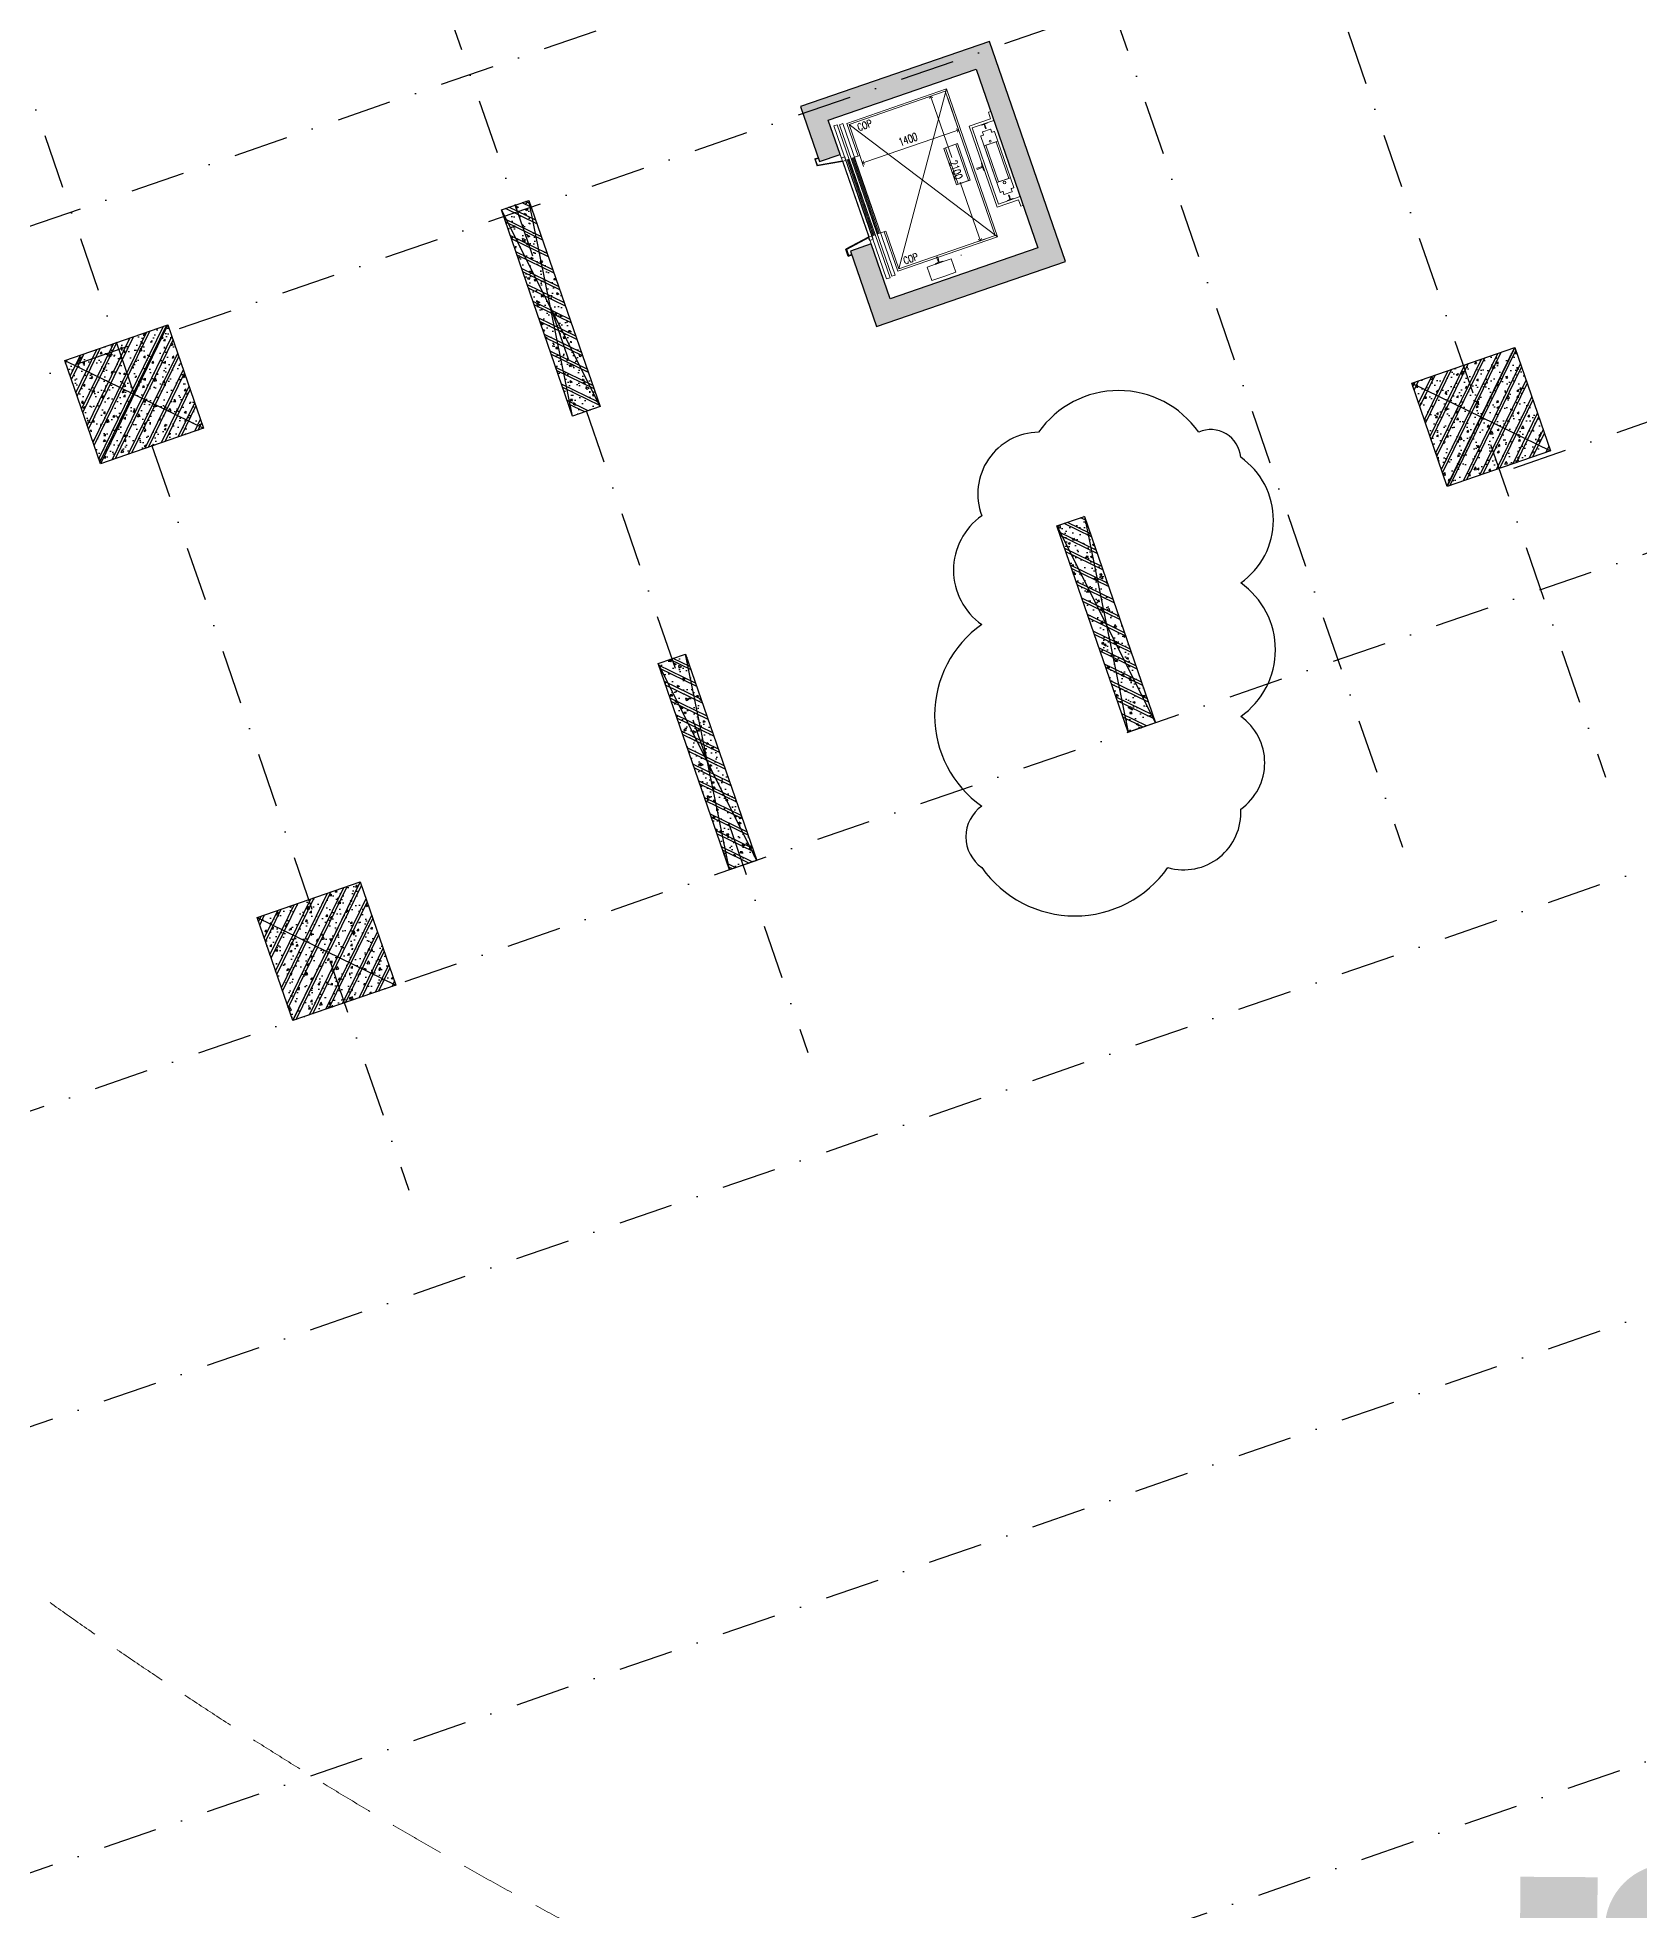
# Model space of a CAD drawing. Header units: millimetres. Extents: x -1307469 to 1307234, y -626931 to 1119422.
# Drawn here: x -91825 to -69802, y 13994 to 39746 of the extents above; entities that cross this region are included whole.
import ezdxf
from ezdxf.enums import TextEntityAlignment as Align

# ---------------------------------------------------------------- set-up
doc = ezdxf.new("R2010")
doc.units = ezdxf.units.MM
doc.header["$LTSCALE"] = 300
doc.header["$MEASUREMENT"] = 0
for name, pattern in [('DASHDOT', [1, 0.5, -0.25, 0, -0.25]), ('HIDDEN', [0.375, 0.25, -0.125]), ('Xref_ST_MBDV Cot vach 30.7.2022$0$ACAD_ISO02W100', [15, 12, -3])]:
    doc.linetypes.add(name, pattern=pattern)
for name, color, linetype in [('$AUDIT-BAD-LAYER', 7, 'Continuous'), ('AUDIT_I_220805193045-5', 6, 'Continuous'), ('KC2-DIM', 251, 'Continuous'), ('KT-Kich thuoc', 9, 'Continuous'), ('KT-Luoi truc South Tower', 8, 'DASHDOT'), ('KT-Net cot vach', 6, 'Continuous'), ('KT-Noi that', 36, 'Continuous'), ('ST_MBDV Cot vach 220805$0$AUDIT_I_220805193045-5', 6, 'Continuous'), ('Xref_ST_MBDV Cot vach 30.7.2022$0$IDEA - dim', 251, 'Continuous'), ('Xref_ST_MBDV Cot vach 30.7.2022$0$KT-Net manh', 139, 'Continuous')]:
    doc.layers.add(name, color=color, linetype=linetype)
doc.layers.add('KT-Chi gioi XD', color=7, linetype='HIDDEN', true_color=0x0066cc)
doc.layers.add('Xref_ST_MBDV Cot vach 30.7.2022$0$KT-Noi that', color=36, linetype='Continuous', lineweight=9)
doc.styles.add('Xref_ST_MBDV Cot vach 30.7.2022$0$ROMANS', font='ROMANS.SHX')
doc.styles.add('Xref_ST_MBDV Cot vach 30.7.2022$0$xref.N.Cot vach tang N2$0$DIM', font='vnsimli.shx', dxfattribs={"width": 0.7})
doc.dimstyles.new('Xref_ST_MBDV Cot vach 30.7.2022$0$xref.N.Cot vach tang N2$0$CCU 1-100 A1', dxfattribs={"dimscale": 100, "dimtxt": 2.2, "dimasz": 1, "dimexe": 1, "dimexo": 0, "dimgap": 1, "dimtad": 1, "dimdec": 0, "dimdsep": 46, "dimtxsty": 'Xref_ST_MBDV Cot vach 30.7.2022$0$xref.N.Cot vach tang N2$0$DIM', "dimblk1": 'Xref_ST_MBDV Cot vach 30.7.2022$0$xref.N.Cot vach tang N2$0$_ARCHTICK', "dimblk2": 'Xref_ST_MBDV Cot vach 30.7.2022$0$xref.N.Cot vach tang N2$0$_ARCHTICK', "dimsah": 1, "dimcen": 0, "dimdle": 1, "dimclrd": 256, "dimclre": 256, "dimclrt": 31, "dimadec": 0, "dimazin": 0, "dimtfac": 1, "dimtdec": 0, "dimtix": 1, "dimtmove": 2, "dimatfit": 3, "dimldrblk": 'Xref_ST_MBDV Cot vach 30.7.2022$0$xref.N.Cot vach tang N2$0$_ARCHTICK', "dimfxl": 8, "dimtolj": 1, "dimarcsym": 0})
pattern_1 = [(50, (550, -550), (286.904, -25.1), [30, -330]), (355, (550, -550), (-55.5, 300.877), [24, -264]), (100.451, (573.9, -552.1), (231.404, 275.776), [25.496, -280.457]), (46.184, (550, -470), (426.9, -66.21), [45, -495]), (96.636, (585.57, -475.5), (373.87, 389.65), [38.24, -420.69]), (351.184, (550, -470), (373.86, 389.65), [36, -396]), (21, (590, -490), (238.763, -161.048), [30, -330]), (326, (590, -490), (97.326, 290.06), [24, -264]), (71.451, (609.9, -503.42), (336.09, 129.01), [25.496, -280.457]), (37.5, (550, -550), (4.864, 133.1575), [0, -260.8, 0, -268, 0, -265]), (7.5, (550, -550), (105.228, 157.765), [0, -152.8, 0, -254.8, 0, -101]), (327.5, (460.8, -550), (213.529, -9.022), [0, -100, 0, -312, 0, -414]), (317.5, (420.8, -550), (233.274, 40.042), [0, -130, 0, -207.2, 0, -294]), (45, (550, -550), (-120.208, 120.208), []), (45, (550, -501), (-120.208, 120.208), [])]
pattern_2 = [(50, (-550, 3050), (286.904, -25.101), [30, -330]), (355, (-550, 3050), (-55.5, 300.877), [24, -264]), (100.451, (-526.1, 3047.9), (231.404, 275.776), [25.496, -280.457]), (46.184, (-550, 3130), (426.896, -66.208), [45, -495]), (96.636, (-514.43, 3124.5), (373.865, 389.647), [38.244, -420.685]), (351.184, (-550, 3130), (373.865, 389.65), [36, -396]), (21, (-510, 3110), (238.763, -161.048), [30, -330]), (326, (-510, 3110), (97.326, 290.06), [24, -264]), (71.451, (-490.1, 3096.58), (336.09, 129.012), [25.496, -280.457]), (37.5, (-550, 3050), (4.864, 133.1575), [0, -260.8, 0, -268, 0, -265]), (7.5, (-550, 3050), (105.228, 157.7647), [0, -152.8, 0, -254.8, 0, -101]), (327.5, (-639.2, 3050), (213.529, -9.022), [0, -100, 0, -312, 0, -414]), (317.5, (-679.2, 3050), (233.274, 40.042), [0, -130, 0, -207.2, 0, -294]), (45, (-550, 3050), (-120.208, 120.208), []), (45, (-550, 3099), (-120.208, 120.208), [])]

# ---------------------------------------------------------------- blocks, each defined once
blk = doc.blocks.new('*U24')
h = blk.add_hatch()
h.set_pattern_fill('VATLIEU04', color=250, scale=40, style=0, pattern_type=2)
h.set_pattern_definition(pattern_1)
h.paths.add_polyline_path([(-475, 475), (1025, 475), (1025, -1025), (-475, -1025)])
at = {"color": 6, "ltscale": 0.25}
blk.add_lwpolyline([(-475, 475), (1025, 475), (1025, -1025), (-475, -1025)], close=True, dxfattribs=at)
at = {"layer": 'Defpoints', "linetype": 'ByBlock', "ltscale": 30}
for p, q in [((1025, 475), (-475, -1025)), ((-475, 475), (1025, -1025))]:
    blk.add_line(p, q, dxfattribs=at)
blk = doc.blocks.new('*U19')
h = blk.add_hatch()
h.set_pattern_fill('VATLIEU04', color=250, scale=40, style=0, pattern_type=2)
h.set_pattern_definition(pattern_1)
h.paths.add_polyline_path([(-475, 475), (1025, 475), (1025, -1025), (-475, -1025)])
at = {"color": 6, "ltscale": 0.25}
blk.add_lwpolyline([(-475, 475), (1025, 475), (1025, -1025), (-475, -1025)], close=True, dxfattribs=at)
at = {"layer": 'Defpoints', "linetype": 'ByBlock', "ltscale": 30}
for p, q in [((1025, 475), (-475, -1025)), ((-475, 475), (1025, -1025))]:
    blk.add_line(p, q, dxfattribs=at)
blk = doc.blocks.new('*U20')
h = blk.add_hatch()
h.set_pattern_fill('VATLIEU04', color=250, scale=40, style=0, pattern_type=2)
h.set_pattern_definition(pattern_1)
h.paths.add_polyline_path([(-475, 475), (1025, 475), (1025, -1025), (-475, -1025)])
at = {"color": 6, "ltscale": 0.25}
blk.add_lwpolyline([(-475, 475), (1025, 475), (1025, -1025), (-475, -1025)], close=True, dxfattribs=at)
at = {"layer": 'Defpoints', "linetype": 'ByBlock', "ltscale": 30}
for p, q in [((1025, 475), (-475, -1025)), ((-475, 475), (1025, -1025))]:
    blk.add_line(p, q, dxfattribs=at)
blk = doc.blocks.new('*U10')
h = blk.add_hatch()
h.set_pattern_fill('VATLIEU04', color=250, scale=40, style=0, pattern_type=2)
h.set_pattern_definition(pattern_2)
h.paths.add_polyline_path([(-475, -475), (-75, -475), (-75, 2525), (-475, 2525)])
at = {"color": 6, "ltscale": 0.25}
blk.add_lwpolyline([(-475, -475), (-75, -475), (-75, 2525), (-475, 2525)], close=True, dxfattribs=at)
at = {"layer": 'Defpoints', "linetype": 'ByBlock', "ltscale": 30}
for p, q in [((-75, -475), (-475, 2525)), ((-475, -475), (-75, 2525))]:
    blk.add_line(p, q, dxfattribs=at)
blk = doc.blocks.new('*U131')
h = blk.add_hatch()
h.set_pattern_fill('VATLIEU04', color=250, scale=40, style=0, pattern_type=2)
h.set_pattern_definition(pattern_2)
h.paths.add_polyline_path([(-475, -475), (-75, -475), (-75, 2525), (-475, 2525)])
at = {"color": 6, "ltscale": 0.25}
blk.add_lwpolyline([(-475, -475), (-75, -475), (-75, 2525), (-475, 2525)], close=True, dxfattribs=at)
at = {"layer": 'Defpoints', "linetype": 'ByBlock', "ltscale": 30}
for p, q in [((-75, -475), (-475, 2525)), ((-475, -475), (-75, 2525))]:
    blk.add_line(p, q, dxfattribs=at)
blk = doc.blocks.new('MBCot-PN-flat-22')
at = {"layer": 'KT-Net cot vach'}
h = blk.add_hatch(dxfattribs=at)
h.set_pattern_fill('1BETONG2-BOP', color=250, scale=30, style=0, pattern_type=2)
h.set_pattern_definition([(69.0471, (17329.28, -10971.5), (209.5408, 52.4275), [22.5, -247.5]), (14.0471, (17329.28, -10971.5), (-112.989, 199.7187), [18, -198]), (119.4985, (17346.74, -10967.13), (96.552, 252.1462), [19.122, -210.3426]), (65.2313, (17309.7, -10914.8), (318.848, 57.55), [33.75, -371.25]), (115.6827, (17336.27, -10910), (169.677, 367.7426), [28.683, -315.514]), (10.2313, (17309.7, -10914.8), (169.677, 367.743), [27, -297]), (40.0471, (17342.95, -10919.18), (208.686, -55.7332), [22.5, -247.5]), (245.0471, (17342.95, -10919.18), (226.3168, -37.8782), [18, -198]), (90.4985, (17360.34, -10923.82), (206.6893, 173.7226), [19.122, -210.3426]), (86.54714, (17329.28, -10971.5), (-73.03432, 68.2125), [0, -195.6, 0, -201, 0, -198.75]), (23.5471, (17329.28, -10971.5), (43.1377, 135.5289), [0, -114.6, 0, -191.1, 0, -75.75]), (346.54714, (17266.04, -10993.336), (153.58697, 45.86723), [0, -75, 0, -234, 0, -310.5]), (336.5471, (17237.68, -11003.13), (155.5764, 85.4834), [0, -97.5, 0, -155.4, 0, -220.5]), (334.0471, (17329.28, -10971.5), (55.798, 114.6422), []), (334.0471, (17317.28, -10936.77), (55.798, 114.6422), [])])
h.paths.add_polyline_path([(25769, -4010), (25606, -3537), (27639, -2836), (28487, -5293), (26455, -5995), (26194, -5239), (25910, -5337), (26269, -6376), (28869, -5479), (27824, -2454), (25225, -3351), (25486, -4108)])
at = {"layer": 'Defpoints'}
blk.add_lwpolyline([(27717, -13813, 0.520567), (30274, -13813, 0.520567), (31275, -13009, 0.520567), (31275, -11737, 0.520567), (31275, -9899, 0.520567), (31275, -8172, 0.520567), (30698, -7828, 0.520567), (28497, -7828, 0.520567), (27717, -8976, 0.520567), (27717, -10473, 0.520567), (27717, -12969, 0.520567)], format="xyb", close=True, dxfattribs=at)
at = {"layer": 'KT-Net cot vach'}
blk.add_lwpolyline([(25769, -4010), (25606, -3537), (27639, -2836), (28487, -5293), (26455, -5995), (26194, -5239), (25910, -5337), (26269, -6376), (28869, -5479), (27824, -2454), (25225, -3351), (25486, -4108)], close=True, dxfattribs=at)
at = {"layer": 'KT-Noi that', "linetype": 'Continuous', "ltscale": 2}
blk.add_line((26177, -5191), (26161, -5144), dxfattribs=at)
at = {"layer": 'AUDIT_I_220805193045-5', "linetype": 'ByBlock', "xscale": -0.9999999999999996, "rotation": 19.04713795400157}
for p in [(21866, -7182), (24020, -13421)]:
    blk.add_blockref('*U10', p, dxfattribs=at)
at = {"layer": 'KT-Net cot vach', "rotation": 19.04713795399666}
for name, p in [('*U24', (15715, -7137)), ('*U20', (34230, -7448)), ('*U19', (18358, -14794))]:
    blk.add_blockref(name, p, dxfattribs=at)
at = {"layer": 'ST_MBDV Cot vach 220805$0$AUDIT_I_220805193045-5', "linetype": 'ByBlock', "xscale": -1.000000000000001, "rotation": 199.0471379540016}
blk.add_blockref('*U131', (29353, -9411), dxfattribs=at)
blk = doc.blocks.new('Asix South Tower')
at = {"layer": 'KT-Luoi truc South Tower', "ltscale": 5}
for p, q in [((-80172.4, 58256.6), (-70270.4, 29575.7)), ((-82960.9, 57293.9), (-73058.9, 28613)), ((-91137.3, 54471), (-81235.3, 25790.1)), ((-96619.8, 52578.2), (-86717.8, 23897.3)), ((-67132.6, 45709), (-110541.5, 30722.1)), ((-39629.6, 44836.7), (-71714.8, 33759.3)), ((-66479.9, 43818.5), (-109888.9, 28831.6)), ((-37736.8, 39354.3), (-105450.5, 15976.2)), ((-63379.6, 34838.6), (-106788.6, 19851.7)), ((-37735.1, 33218.9), (-103274.2, 10591.7)), ((-47391.3, 23749.2), (-101381.4, 5109.2))]:
    blk.add_line(p, q, dxfattribs=at)
blk = doc.blocks.new('Xref_ST_MBDV Cot vach 30.7.2022$0$xref.N.Cot vach tang N2$0$_Open90')
at = {"color": 0, "linetype": 'ByBlock', "lineweight": -2}
for p, q in [((0, 0), (-1, 0)), ((-0.5, 0.5), (0, 0)), ((0, 0), (-0.5, -0.5))]:
    blk.add_line(p, q, dxfattribs=at)
blk = doc.blocks.new('*D403')
at = {"layer": 'Defpoints', "color": 0, "transparency": 16777216}
for p in [(-79547, 38937), (-79480, 38960, 0), (-78795, 36975, 0)]:
    blk.add_point(p, dxfattribs=at)
at = {"layer": 'Xref_ST_MBDV Cot vach 30.7.2022$0$KT-Noi that', "color": 5, "transparency": 16777216}
for p, q in [((-79480, 38960), (-79595, 38920)), ((-79531, 38889), (-79257, 38095)), ((-78878, 36999), (-79141, 37758)), ((-78795, 36975), (-78909, 36935))]:
    blk.add_line(p, q, dxfattribs=at)
for p, xscale, yscale, zscale, rotation in [((-79547, 38937), 50, 50, 50, 109.0471379530884), ((-78862, 36952), 50.00000000000001, 50.00000000000001, 50.00000000000001, 289.0471379530884)]:
    blk.add_blockref('Xref_ST_MBDV Cot vach 30.7.2022$0$xref.N.Cot vach tang N2$0$_Open90', p, dxfattribs=dict(at, xscale=xscale, yscale=yscale, zscale=zscale, rotation=rotation))
at = {"layer": 'Xref_ST_MBDV Cot vach 30.7.2022$0$KT-Noi that', "color": 5, "transparency": 16777216, "insert": (-79199, 37927), "char_height": 110, "attachment_point": 5, "rotation": 289.0471, "style": 'Xref_ST_MBDV Cot vach 30.7.2022$0$xref.N.Cot vach tang N2$0$DIM'}
blk.add_mtext('\\A1;2100', dxfattribs=at)
blk = doc.blocks.new('Xref_ST_MBDV Cot vach 30.7.2022$0$xref.N.Cot vach tang N2$0$_ARCHTICK')
at = {"color": 0, "linetype": 'ByBlock', "const_width": 0.15}
blk.add_lwpolyline([(-0.5, -0.5), (0.5, 0.5)], dxfattribs=at)
blk = doc.blocks.new('*D402')
at = {"layer": 'Defpoints', "color": 0, "transparency": 16777216}
for p in [(-79312, 38912, 0), (-80554, 38219), (-80485, 38019)]:
    blk.add_point(p, dxfattribs=at)
at = {"layer": 'Xref_ST_MBDV Cot vach 30.7.2022$0$KT-Noi that', "color": 5, "transparency": 16777216}
for p, q in [((-79312, 38912), (-79145, 38428)), ((-79209, 38459), (-80438, 38035)), ((-80554, 38219), (-80469, 37971))]:
    blk.add_line(p, q, dxfattribs=at)
at = {"layer": 'Xref_ST_MBDV Cot vach 30.7.2022$0$KT-Noi that', "color": 5, "transparency": 16777216, "xscale": 50, "yscale": 50, "zscale": 50}
for p, rotation in [((-79162, 38476), 19.04713795442061), ((-80485, 38019), 199.0471379544207)]:
    blk.add_blockref('Xref_ST_MBDV Cot vach 30.7.2022$0$xref.N.Cot vach tang N2$0$_Open90', p, dxfattribs=dict(at, rotation=rotation))
at = {"layer": 'Xref_ST_MBDV Cot vach 30.7.2022$0$KT-Noi that', "color": 5, "transparency": 16777216, "insert": (-79858, 38346), "char_height": 110, "attachment_point": 5, "rotation": 19.0471, "style": 'Xref_ST_MBDV Cot vach 30.7.2022$0$xref.N.Cot vach tang N2$0$DIM'}
blk.add_mtext('\\A1;1400', dxfattribs=at)

msp = doc.modelspace()

# ---------------------------------------------------------------- hatches: boundary and pattern name
at = {"layer": '$AUDIT-BAD-LAYER'}
h = msp.add_hatch(dxfattribs=at)
h.set_pattern_fill('ACET-2D-ANSI31', color=256)
h.set_pattern_definition([(45, (5.27543, -15.29099), (-0.08838834765, 0.08838834765), [])])
h.paths.add_polyline_path([(-152992, 35260.2), (-153807.4, 37623.5), (-155981.6, 36873.4), (-155166.3, 34510.1)], flags=0)
h.paths.add_polyline_path([(-153334.7, 37786.6), (-152519.4, 35423.3), (-150345.1, 36173.4), (-151160.5, 38536.7)], flags=16)
h.paths.add_polyline_path([(-81572.3, -12446.3), (-81581.4, -13864.1), (-80353.8, -13872.1), (-80344.7, -12454.2)])
edge = h.paths.add_edge_path()
edge.add_arc((-79262.8, -13170.1), 900, 0, 360)
h.paths.add_polyline_path([(-174845.3, 38775), (-174414.4, 37424.2), (-173542.7, 37702.3), (-173973.6, 39053.1)], flags=16)
edge = h.paths.add_edge_path(flags=16)
edge.add_arc((-172872, 38660.4), 900, 0, 360)
h.paths.add_polyline_path([(-110555.5, 20932.7), (-110092.7, 19592.4), (-109451.7, 19813.7), (-109914.4, 21154)])
edge = h.paths.add_edge_path()
edge.add_arc((-108915.8, 20748.7), 900, 0, 360)
h.paths.add_polyline_path([(-112698.4, 26328.8), (-112235.7, 24988.5), (-111427.9, 25267.4), (-111890.6, 26607.6)])
edge = h.paths.add_edge_path()
edge.add_arc((-110808.6, 26231.2), 900, 0, 360)
h.paths.add_polyline_path([(-138364.3, 646.7), (-137901.6, -693.6), (-137277.2, -478), (-137739.9, 862.3)])
edge = h.paths.add_edge_path()
edge.add_arc((-136749.6, 454.2), 900, 0, 360)
h.paths.add_polyline_path([(-143828.3, 15581.2), (-143365.6, 14240.9), (-142557.8, 14519.8), (-143020.5, 15860.1)], flags=16)
edge = h.paths.add_edge_path(flags=16)
edge.add_arc((-141938.5, 15483.7), 900, 0, 360)
h.paths.add_polyline_path([(-154331.1, 43985.8), (-153900.1, 42635), (-153193.7, 42860.4), (-153624.6, 44211.2)])
edge = h.paths.add_edge_path()
edge.add_arc((-152605.7, 43792.1), 900, 0, 360)
h.paths.add_polyline_path([(-157119.6, 43023.1), (-156688.6, 41672.3), (-155982.2, 41897.6), (-156413.1, 43248.5)])
edge = h.paths.add_edge_path()
edge.add_arc((-155394.1, 42829.4), 900, 0, 360)
h.paths.add_polyline_path([(-176260.9, 36414.6), (-175830, 35063.8), (-175123.5, 35289.1), (-175554.5, 36640)], flags=16)
edge = h.paths.add_edge_path(flags=16)
edge.add_arc((-174535.5, 36220.9), 900, 0, 360)
h.paths.add_polyline_path([(-148943.9, 45845.7), (-148513, 44494.9), (-147806.5, 44720.3), (-148237.5, 46071.1)])
edge = h.paths.add_edge_path()
edge.add_arc((-147218.5, 45652), 900, 0, 360)
h.paths.add_polyline_path([(-182878.4, 34129.9), (-182447.4, 32779.1), (-181741, 33004.5), (-182171.9, 34355.3)])
edge = h.paths.add_edge_path(flags=16)
edge.add_arc((-181153, 33936.2), 900, 0, 360)
h.paths.add_polyline_path([(-181416.8, 15649.5), (-180954.1, 14309.2), (-180038.6, 14625.3), (-180501.3, 15965.6)])
edge = h.paths.add_edge_path(flags=16)
edge.add_arc((-179365.4, 15607.7), 900, 0, 360)
h.paths.add_polyline_path([(-178647.3, 7922.9), (-178196.4, 6578.6), (-177335.4, 6867.3), (-177786.3, 8211.6)])
edge = h.paths.add_edge_path(flags=16)
edge.add_arc((-176682.2, 7834.1), 900, 0, 360)
h.paths.add_polyline_path([(-182226.9, 19020.1), (-181776.1, 17675.8), (-181056.4, 17917.1), (-181507.2, 19261.4)])
edge = h.paths.add_edge_path()
edge.add_arc((-180473.8, 18860.2), 900, 0, 360)
h.paths.add_polyline_path([(-165296, 40200.2), (-164865, 38849.4), (-164158.6, 39074.7), (-164589.5, 40425.6)], flags=16)
edge = h.paths.add_edge_path(flags=16)
edge.add_arc((-163570.6, 40006.5), 900, 0, 360)
h.paths.add_polyline_path([(-170778.5, 38307.4), (-170347.5, 36956.6), (-169641, 37181.9), (-170072, 38532.8)], flags=16)
edge = h.paths.add_edge_path(flags=16)
edge.add_arc((-169053, 38113.7), 900, 0, 360)
h.paths.add_polyline_path([(-185399.7, 27816.4), (-184948.8, 26472), (-184091.5, 26759.6), (-184542.3, 28103.9)])
edge = h.paths.add_edge_path()
edge.add_arc((-183440.1, 27725.8), 900, 0, 360)
h.paths.add_polyline_path([(-141685.3, 10185.2), (-141222.6, 8844.9), (-140581.6, 9066.2), (-141044.3, 10406.5)], flags=16)
edge = h.paths.add_edge_path(flags=16)
edge.add_arc((-140045.7, 10001.2), 900, 0, 360)
h.paths.add_polyline_path([(-139927.9, 4655.9), (-139465.2, 3315.7), (-138733.9, 3568.1), (-139196.6, 4908.4)])
edge = h.paths.add_edge_path()
edge.add_arc((-138152.8, 4518.8), 900, 0, 360)
h.paths.add_polyline_path([(-114826.3, 31730.1), (-114363.5, 30389.8), (-113399, 30722.8), (-113861.8, 32063.1)])
edge = h.paths.add_edge_path()
edge.add_arc((-112701.4, 31713.6), 900, 0, 360)
h.paths.add_polyline_path([(-116237.5, 37378.8), (-115774.8, 36038.5), (-115131.3, 36260.6), (-115594.1, 37600.9)], flags=16)
edge = h.paths.add_edge_path()
edge.add_arc((-114594.2, 37196.1), 900, 0, 360)
h.paths.add_polyline_path([(-118194.1, 42839.2), (-117731.4, 41498.9), (-117045.4, 41735.8), (-117508.1, 43076)], flags=17)
edge = h.paths.add_edge_path(flags=17)
edge.add_arc((-116487, 42678.6), 900, 0, 360)
h.paths.add_polyline_path([(-71490.6, -5057.2), (-71500.2, -6547.6), (-70504.9, -6554), (-70495.3, -5063.6)])
edge = h.paths.add_edge_path()
edge.add_arc((-69505.5, -5791.1), 900, 0, 360)
h.paths.add_polyline_path([(-71072.3, 2928.2), (-71081.4, 1510.3), (-70307, 1505.3), (-70297.8, 2923.2)])
edge = h.paths.add_edge_path()
edge.add_arc((-69442.5, 2208.7), 900, 0, 360)
h.paths.add_polyline_path([(-71255.6, 4929.4), (-71264.7, 3511.5), (-70360.5, 3505.7), (-70351.3, 4923.6)])
edge = h.paths.add_edge_path()
edge.add_arc((-69431.1, 4208.7), 900, 0, 360)
h.paths.add_polyline_path([(-71439.7, 14459), (-71448.9, 13041.1), (-70387.4, 13034.3), (-70378.3, 14452.1)])
edge = h.paths.add_edge_path()
edge.add_arc((-69379.5, 13736.7), 900, 0, 360)
h.paths.add_polyline_path([(-85732.4, -12422.6), (-85741.5, -13840.5), (-84513.9, -13848.4), (-84504.7, -12430.6)])
edge = h.paths.add_edge_path()
edge.add_arc((-83422.9, -13146.5), 900, 0, 360)
h.paths.add_polyline_path([(-91805.1, -12362.6), (-91814.3, -13780.5), (-90586.7, -13788.4), (-90577.5, -12370.5)])
edge = h.paths.add_edge_path()
edge.add_arc((-89495.7, -13086.5), 900, 0, 360)
h.paths.add_polyline_path([(-100505, -12306.5), (-100514.1, -13724.3), (-99286.5, -13732.3), (-99277.4, -12314.4)])
edge = h.paths.add_edge_path()
edge.add_arc((-98195.5, -13030.3), 900, 0, 360)
h.paths.add_polyline_path([(-109204.8, -12250.3), (-109213.9, -13668.2), (-107986.3, -13676.1), (-107977.2, -12258.2)])
edge = h.paths.add_edge_path()
edge.add_arc((-106895.3, -12974.2), 900, 0, 360)
h.paths.add_polyline_path([(-114985, -12212.8), (-114994.1, -13630.7), (-113766.5, -13638.7), (-113757.4, -12220.8)])
edge = h.paths.add_edge_path()
edge.add_arc((-112675.5, -12936.7), 900, 0, 360)
h.paths.add_polyline_path([(-128242, 51140.4), (-127810.3, 49789.8), (-126640.9, 50163.6), (-127072.6, 51514.2)])
edge = h.paths.add_edge_path()
edge.add_arc((-125821.9, 51169.6), 900, 0, 360)
h.paths.add_polyline_path([(-134132.3, 49194.7), (-133700.6, 47844.1), (-132531.2, 48217.9), (-132962.9, 49568.5)])
edge = h.paths.add_edge_path()
edge.add_arc((-131712.2, 49223.9), 900, 0, 360)
h.paths.add_polyline_path([(-136999.9, 48099), (-136568.3, 46748.4), (-135861.9, 46974.1), (-136293.6, 48324.7)])
edge = h.paths.add_edge_path()
edge.add_arc((-135274.4, 47906.2), 900, 0, 360)
h.paths.add_polyline_path([(-145979.8, 44998.7), (-145548.1, 43648.1), (-144841.8, 43873.8), (-145273.5, 45224.4)])
edge = h.paths.add_edge_path()
edge.add_arc((-144254.3, 44805.9), 900, 0, 360)
h.paths.add_polyline_path([(-120784.9, -12179.9), (-120794, -13597.8), (-119566.4, -13605.7), (-119557.3, -12187.9)])
edge = h.paths.add_edge_path()
edge.add_arc((-118475.4, -12903.8), 900, 0, 360)
h.paths.add_polyline_path([(-82516, -9113.7), (-82522.4, -10238.7), (-80147.4, -10252.2), (-80141, -9127.2)])
edge = h.paths.add_edge_path()
edge.add_line((-79107.3, 16601.5), (-79270.9, -12221.9))
edge = h.paths.add_edge_path()
edge.add_line((-83257.3, 16625), (-83420.8, -12198.4))
edge = h.paths.add_edge_path(flags=16)
edge.add_line((-172578.3, 37809.7), (-172195.6, 36701.1))
edge = h.paths.add_edge_path(flags=16)
edge.add_line((-172865.5, 35826.8), (-172195.6, 36701.1))
edge = h.paths.add_edge_path()
edge.add_line((-172865.5, 35826.8), (-163741.6, 9399.5))
h.paths.add_polyline_path([(-154920.9, 41367.3), (-154554.9, 40303.4), (-151701.2, 41285), (-152067.1, 42348.8)])
edge = h.paths.add_edge_path()
edge.add_line((-155100.4, 41978.7), (-145976.5, 15551.4))
h.paths.add_polyline_path([(-110919.3, 24721.3), (-111982.7, 24354.2), (-110997.8, 21501.6), (-109934.4, 21868.7)])
h.paths.add_polyline_path([(-112812.1, 30203.8), (-113875.5, 29836.7), (-112890.6, 26984), (-111827.2, 27351.2)])
edge = h.paths.add_edge_path()
edge.add_line((-143350.2, 33404.1), (-117337.7, 42384.8))
edge = h.paths.add_edge_path()
edge.add_line((-146829.5, 44834.2), (-137705.5, 18406.9))
edge = h.paths.add_edge_path()
edge.add_line((-180858.5, 33085.7), (-171734.5, 6658.5))
edge = h.paths.add_edge_path()
edge.add_line((-174241.8, 35370.2), (-165117.8, 8942.9))
h.paths.add_polyline_path([(-134407.7, 5133.6), (-135471.1, 4766.4), (-134486.3, 1913.8), (-133422.9, 2280.9)], flags=16)
h.paths.add_polyline_path([(-137948.6, 15389.5), (-139012, 15022.4), (-138027.1, 12169.8), (-136963.7, 12536.9)], flags=16)
edge = h.paths.add_edge_path()
edge.add_line((-135898.8, 747.9), (-118363.6, 6801.9))
edge = h.paths.add_edge_path()
edge.add_line((-137302.1, 4812.5), (-118337.7, 11359.9))
edge = h.paths.add_edge_path()
edge.add_line((-139194.9, 10294.9), (-109916.6, 20403.2))
edge = h.paths.add_edge_path()
edge.add_line((-141457.4, 27921.6), (-115444.9, 36902.4))
edge = h.paths.add_edge_path()
edge.add_line((-141087.7, 15777.4), (-111809.4, 25885.7))
edge = h.paths.add_edge_path()
edge.add_line((-139564.6, 22439.2), (-113552.1, 31419.9))
edge = h.paths.add_edge_path()
edge.add_line((-122287, 4508.7), (-70348.3, 4213.9))
edge = h.paths.add_edge_path()
edge.add_line((-122298.3, 2508.7), (-70359.6, 2213.9))
edge = h.paths.add_edge_path()
edge.add_line((-182680.4, 27979.6), (-143165.1, 41612.5))
edge = h.paths.add_edge_path()
edge.add_line((-179582.1, 18999), (-140066.8, 32631.9))
edge = h.paths.add_edge_path()
edge.add_line((-178929.8, 17108.4), (-139414.5, 30741.3))
edge = h.paths.add_edge_path()
edge.add_line((-168759.3, 37263), (-159635.3, 10835.7))
edge = h.paths.add_edge_path()
edge.add_line((-163276.9, 39155.8), (-154152.9, 12728.5))
edge = h.paths.add_edge_path()
edge.add_line((-152311.9, 42941.4), (-143188, 16514.1))
edge = h.paths.add_edge_path()
edge.add_line((-143960.6, 43955.2), (-135413.3, 19198.3))
edge = h.paths.add_edge_path()
edge.add_line((-146252.8, 43163.8), (-137705.5, 18406.9))
edge = h.paths.add_edge_path()
edge.add_line((-132894.4, 47141), (-118224.1, 4649))
edge = h.paths.add_edge_path()
edge.add_line((-89307.2, 16659.4), (-89470.7, -12164.1))
edge = h.paths.add_edge_path()
edge.add_line((-98007, 16708.8), (-98170.6, -12114.7))
edge = h.paths.add_edge_path()
edge.add_line((-106706.9, 16758.1), (-106870.5, -12065.3))
edge = h.paths.add_edge_path()
edge.add_line((-112506.8, 16791.1), (-112670.4, -12032.4))
h.paths.add_polyline_path([(-72362, 7730.7), (-71237, 7724.3), (-71222.9, 10213.6), (-72347.9, 10219.9)])
h.paths.add_polyline_path([(-72394.6, 1980.8), (-71269.6, 1974.4), (-71255.5, 4463.7), (-72380.5, 4470)])
h.paths.add_polyline_path([(-72423, -3019.1), (-71298, -3025.5), (-71283.9, -536.3), (-72408.9, -529.9)])
edge = h.paths.add_edge_path()
edge.add_line((-122233.1, 14008.5), (-70294.4, 13713.7))
h.paths.add_polyline_path([(-103764.1, -8978.2), (-103771.4, -10103.1), (-101282.1, -10119.2), (-101274.9, -8994.2)])
h.paths.add_polyline_path([(-87673.9, -9079.7), (-87681.6, -10204.6), (-85192.4, -10221.5), (-85184.7, -9096.6)])
h.paths.add_polyline_path([(-95064.3, -9034.3), (-95071.6, -10159.3), (-92582.3, -10175.3), (-92575.1, -9050.4)])
h.paths.add_polyline_path([(-178518.3, 33215.8), (-178151.1, 32152.4), (-175798.1, 32964.8), (-176165.3, 34028.2)], flags=16)
h.paths.add_polyline_path([(-172468.7, 35304.5), (-172101.5, 34241), (-169748.5, 35053.4), (-170115.7, 36116.8)], flags=16)
h.paths.add_polyline_path([(-166986.2, 37197.3), (-166619.1, 36133.9), (-164266.1, 36946.2), (-164633.2, 38009.6)], flags=16)
h.paths.add_polyline_path([(-160162.6, 39557.3), (-159794.1, 38494.4), (-157442.1, 39309.8), (-157810.6, 40372.8)], flags=16)
h.paths.add_polyline_path([(-111282, -8938.9), (-111286.9, -10063.9), (-108269.1, -10077), (-108264.2, -8952)])
edge = h.paths.add_edge_path()
edge.add_line((-118306.7, 16824), (-118470.3, -11999.5))
h.paths.add_polyline_path([(-117074.4, -8895.2), (-117084, -10020.1), (-114066.3, -10045.9), (-114056.7, -8921)])
h.paths.add_polyline_path([(-178268.2, 19991.1), (-179331.6, 19623.9), (-178346.7, 16771.3), (-177283.3, 17138.4)], flags=16)
h.paths.add_polyline_path([(-146354.7, 42550.7), (-145987.5, 41487.3), (-143134.9, 42472.1), (-143502, 43535.5)], flags=16)
h.paths.add_polyline_path([(-150788.7, 42789.4), (-150421.5, 41726), (-147568.9, 42710.9), (-147936, 43774.3)])
h.paths.add_polyline_path([(-176391.7, 14555.9), (-177455.1, 14188.7), (-176470.2, 11336.1), (-175406.8, 11703.3)], flags=16)
h.paths.add_polyline_path([(-180144.7, 25426.3), (-181208.1, 25059.1), (-180223.2, 22206.5), (-179159.8, 22573.6)])
edge = h.paths.add_edge_path(flags=16)
edge.add_line((-179206.5, 16493.6), (-178902.7, 17117.7))
edge = h.paths.add_edge_path()
edge.add_line((-175831.5, 8127.8), (-136316.2, 21760.7))
h.paths.add_polyline_path([(-116597, 41168.9), (-117660.4, 40801.8), (-116675.6, 37949.2), (-115612.1, 38316.3)], flags=17)
h.paths.add_polyline_path([(-114704.9, 35686.3), (-115768.3, 35319.1), (-114783.4, 32466.5), (-113720, 32833.6)], flags=17)
h.paths.add_polyline_path([(-136055.8, 9907.1), (-137119.2, 9539.9), (-136134.3, 6687.3), (-135070.9, 7054.4)], flags=16)
h.paths.add_polyline_path([(-130557.2, 48004.7), (-130190.1, 46941.3), (-127337.4, 47926.2), (-127704.6, 48989.6)])
h.paths.add_polyline_path([(-135283.5, 46373), (-134916.3, 45309.6), (-132063.7, 46294.4), (-132430.8, 47357.9)])
h.paths.add_polyline_path([(-140718.6, 44496.5), (-140351.5, 43433.1), (-137498.9, 44418), (-137866, 45481.4)])
edge = h.paths.add_edge_path()
edge.add_line((-132894.4, 47141), (-132237.9, 48489.7))
edge = h.paths.add_edge_path()
edge.add_line((-134980.7, 47055.5), (-120114.6, 3996.3))
edge = h.paths.add_edge_path()
edge.add_line((-125528.2, 50318.9), (-113710.1, 16088.3))
edge = h.paths.add_edge_path()
edge.add_line((-122343.7, -5491.2), (-70405, -5786))
h.paths.add_polyline_path([(-156363.1, 37059.2), (-155352, 34128.7), (-149963.7, 35987.6), (-150974.7, 38918.1)], flags=16)

# ---------------------------------------------------------------- linework, layer by layer
at = {"layer": 'KT-Chi gioi XD', "lineweight": 13, "ltscale": 10, "elevation": 0, "flags": 128}
msp.add_lwpolyline([(-29078.1, 143772.1), (-33774.2, 161645), (-36124.3, 162456.9), (-45058.2, 155685.5), (-68562, 137753.5), (-92229.5, 120645.5, 0.684877), (-61797, 6849.6), (-41426.4, 4693.7), (-2997.3, 5908.3), (-146.9, 9554.9)], format="xyb", close=True, dxfattribs=at)
at = {"layer": 'Xref_ST_MBDV Cot vach 30.7.2022$0$IDEA - dim', "color": 1}
msp.add_line((-82914.9, 31267.8), (-82882.3, 31173.3), dxfattribs=at)
at = {"layer": 'Xref_ST_MBDV Cot vach 30.7.2022$0$KT-Net manh'}
for p, q in [((-81139.9, 38076.9), (-81107.3, 37982.6)), ((-80757.8, 38042.7), (-81107.3, 37982.6)), ((-80759.5, 38047.6), (-81103.8, 37987.9)), ((-80398.8, 37002.9), (-80711, 36834.6)), ((-80678.4, 36740.3), (-80711, 36834.6)), ((-80397.1, 36998.1), (-80705, 36832.6))]:
    msp.add_line(p, q, dxfattribs=at)
at = {"layer": 'Xref_ST_MBDV Cot vach 30.7.2022$0$KT-Net manh', "elevation": 0}
for points in [[(-81139.9, 38076.9), (-81092.6, 38093.3)], [(-81103.8, 37987.9), (-81133.5, 38073.8), (-81091, 38088.5)], [(-80705, 36832.6), (-80675.3, 36746.7), (-80632.8, 36761.3)], [(-80678.4, 36740.3), (-80631.1, 36756.6)]]:
    msp.add_lwpolyline(points, dxfattribs=at)
at = {"layer": 'Xref_ST_MBDV Cot vach 30.7.2022$0$KT-Noi that', "linetype": 'Continuous', "ltscale": 2}
for p, q in [((-79329.5, 39038.3, 0), (-80700.1, 38565.1, 0)), ((-79345, 39006.6, 0), (-80668.3, 38549.7, 0)), ((-78659.6, 37021.5), (-79345, 39006.6, 0)), ((-78627.9, 37006.1), (-79329.5, 39038.3, 0)), ((-80831.2, 38546.4), (-80878.4, 38530)), ((-80878.4, 38530), (-80152.3, 36426.9)), ((-80105, 36443.2), (-80831.2, 38546.4)), ((-80700.1, 38565.1, 0), (-80545.1, 38116.2)), ((-80668.3, 38549.7, 0), (-80521.5, 38124.3)), ((-78592.2, 37619.7), (-78856.9, 38386.5)), ((-78854, 38392.3), (-78824.9, 38402.4)), ((-78849.9, 38546.2), (-78771.9, 38573.1)), ((-78845.5, 38541.3), (-78849.9, 38546.2)), ((-78811.7, 38550.7), (-78845.5, 38541.3)), ((-78822.1, 38408.2), (-78833.8, 38442.1)), ((-78830.9, 38448), (-78726.2, 38484.2)), ((-78803.7, 38527.4), (-78811.7, 38550.7)), ((-78772.3, 38566.6), (-78804.7, 38553.1)), ((-78804.7, 38553.1), (-78796.6, 38529.8)), ((-78801.1, 38517.7), (-78803.7, 38527.4)), ((-78792.9, 38493.7), (-78801.1, 38517.7)), ((-78796.6, 38529.8), (-78793.1, 38520.4)), ((-78793.1, 38520.4), (-78784.4, 38496.6)), ((-78784.4, 38496.6), (-78792.9, 38493.7)), ((-78771.9, 38573.1), (-78772.3, 38566.6)), ((-78708.6, 38447.4), (-78720.4, 38481.3)), ((-78702.8, 38444.5), (-78673.7, 38454.6)), ((-78403.1, 37685), (-78667.8, 38451.7)), ((-80790.4, 38137.3), (-80366.2, 36908.4)), ((-80521.5, 38124.3), (-80592.4, 38099.8)), ((-79365, 38222.1), (-79176, 38287.3)), ((-79192.1, 37721.1), (-79365, 38222.1)), ((-79341.4, 38230.2), (-79199.6, 38279.2)), ((-79168.5, 37729.2), (-79341.4, 38230.2)), ((-79199.6, 38279.2), (-79026.7, 37778.2)), ((-79176, 38287.3), (-79003, 37786.3)), ((-78812, 38256.4), (-78622.9, 38321.7)), ((-78637.7, 37751.7), (-78812, 38256.4)), ((-78788.4, 38264.6), (-78646.6, 38313.5)), ((-78614.1, 37759.8), (-78788.4, 38264.6)), ((-78646.6, 38313.5), (-78472.3, 37808.8)), ((-78622.9, 38321.7), (-78448.7, 37816.9)), ((-80726.8, 38106.3), (-80774.1, 38090)), ((-80774.1, 38090), (-80757.8, 38042.7)), ((-80757.8, 38042.7), (-80710.5, 38059)), ((-80394.1, 37004.6), (-80753.1, 38044.4)), ((-80710.5, 38059), (-80726.8, 38106.3)), ((-78910.8, 37948.3), (-78874.9, 37960.7)), ((-78905.6, 37933.2), (-78910.8, 37948.3)), ((-78869.7, 37945.6), (-78905.6, 37933.2)), ((-78874.9, 37960.7), (-78864.5, 37961.1)), ((-78861.2, 37951.7), (-78869.7, 37945.6)), ((-78864.5, 37961.1), (-78837.1, 37970.6)), ((-78833.8, 37961.1), (-78861.2, 37951.7)), ((-78849.5, 38018.7), (-78842.7, 38023.7)), ((-78837.1, 37970.6), (-78849.5, 38018.7)), ((-78842.7, 38023.7), (-78805.5, 37915.9)), ((-78813.9, 37915.7), (-78833.8, 37961.1)), ((-78805.5, 37915.9), (-78813.9, 37915.7)), ((-79003, 37786.3), (-79192.1, 37721.1)), ((-79026.7, 37778.2), (-79168.5, 37729.2)), ((-78448.7, 37816.9), (-78637.7, 37751.7)), ((-78472.3, 37808.8), (-78614.1, 37759.8)), ((-78586.3, 37616.9), (-78557.2, 37626.9)), ((-78539.8, 37590.7), (-78551.4, 37624.1)), ((-78534, 37587.8), (-78429.2, 37624)), ((-78426.4, 37629.8), (-78437.9, 37663.2)), ((-78435.1, 37669.1), (-78406, 37679.1)), ((-78410.8, 37527.2), (-78488.8, 37500.3)), ((-78488.8, 37500.3), (-78488.4, 37506.7)), ((-78488.4, 37506.7), (-78456, 37520.2)), ((-78476.3, 37576.8), (-78467.8, 37579.7)), ((-78467.5, 37552.9), (-78476.3, 37576.8)), ((-78467.8, 37579.7), (-78459.5, 37555.7)), ((-78464, 37543.5), (-78467.5, 37552.9)), ((-78456, 37520.2), (-78464, 37543.5)), ((-78459.5, 37555.7), (-78457, 37546)), ((-78457, 37546), (-78448.9, 37522.7)), ((-78448.9, 37522.7), (-78415.1, 37532)), ((-78415.1, 37532), (-78410.8, 37527.2)), ((-80233.4, 37060.1), (-80162.5, 37084.5)), ((-80162.5, 37084.5), (-79983, 36564.6)), ((-80398.8, 37002.9), (-80351.5, 37019.3)), ((-80382.5, 36955.7), (-80398.8, 37002.9)), ((-80335.2, 36972), (-80382.5, 36955.7)), ((-80351.5, 37019.3), (-80335.2, 36972)), ((-80186.1, 37076.4, 0), (-79998.5, 36532.9, 0)), ((-79998.5, 36532.9, 0), (-78627.9, 37006.1)), ((-79983, 36564.6), (-78659.6, 37021.5)), ((-79483.3, 36635.6), (-79437.8, 36655.5)), ((-79375.3, 36664.4), (-79483, 36627.2)), ((-79465.8, 36727.3), (-79450.6, 36732.6)), ((-79453.4, 36691.4), (-79465.8, 36727.3)), ((-79447.3, 36683), (-79453.4, 36691.4)), ((-79450.6, 36732.6), (-79438.2, 36696.7)), ((-79437.8, 36655.5), (-79447.3, 36683)), ((-79438.2, 36696.7), (-79437.8, 36686.2)), ((-79437.8, 36686.2), (-79428.4, 36658.8)), ((-79428.4, 36658.8), (-79380.3, 36671.2)), ((-79380.3, 36671.2), (-79375.3, 36664.4)), ((-79128.6, 36749.6), (-79128.8, 36758)), ((-80152.3, 36426.9), (-80105, 36443.2))]:
    msp.add_line(p, q, dxfattribs=at)
at = {"layer": 'Xref_ST_MBDV Cot vach 30.7.2022$0$KT-Noi that', "linetype": 'Xref_ST_MBDV Cot vach 30.7.2022$0$ACAD_ISO02W100', "ltscale": 2}
for p, q in [((-79329.5, 39038.3, 0), (-79983, 36564.6)), ((-78627.9, 37006.1), (-80668.3, 38549.7, 0))]:
    msp.add_line(p, q, dxfattribs=at)
at = {"layer": 'Xref_ST_MBDV Cot vach 30.7.2022$0$KT-Noi that', "linetype": 'Continuous', "ltscale": 2, "elevation": 0}
for points in [[(-78824.1, 37969.8), (-78632.1, 37413.7), (-78338.2, 37515.2), (-78307.2, 37425.4), (-78274.1, 37436.9), (-78316.5, 37559.7), (-78615.2, 37456.6), (-78795.7, 37979.6), (-78976.3, 38502.5), (-78677.6, 38605.7), (-78720, 38728.5), (-78753.1, 38717.1), (-78722.1, 38627.3), (-79016.1, 38525.8), (-78824.1, 37969.8)], [(-80032.7, 36478.7), (-80752.3, 38563), (-80799.5, 38546.7), (-80079.9, 36462.4)], [(-80710.5, 38059), (-80668, 38073.7), (-80488.5, 37553.8), (-80531, 37539.2)], [(-80639.6, 38083.5), (-80597.1, 38098.2), (-80417.6, 37578.3), (-80460.1, 37563.6)], [(-80531, 37539.2), (-80488.5, 37553.8), (-80309, 37034), (-80351.5, 37019.3)], [(-80460.1, 37563.6), (-80417.6, 37578.3), (-80238.1, 37058.4), (-80280.6, 37043.7)], [(-79429.2, 36645.8), (-79263.7, 36702.9), (-79199.8, 36517.7), (-79365.2, 36460.6), (-79530.6, 36403.5), (-79594.6, 36588.7), (-79429.2, 36645.8)]]:
    msp.add_lwpolyline(points, close=True, dxfattribs=at)
for points in [[(-80516.8, 37544), (-80696.3, 38063.9)], [(-80502.7, 37548.9), (-80682.2, 38068.8)], [(-80446, 37568.5), (-80625.4, 38088.4)], [(-80431.8, 37573.4), (-80611.3, 38093.3)], [(-80337.4, 37024.2), (-80516.8, 37544)], [(-80323.2, 37029.1), (-80502.7, 37548.9)], [(-80266.5, 37048.6), (-80446, 37568.5)], [(-80252.3, 37053.5), (-80431.8, 37573.4)]]:
    msp.add_lwpolyline(points, dxfattribs=at)
at = {"layer": 'Xref_ST_MBDV Cot vach 30.7.2022$0$KT-Noi that', "linetype": 'Continuous', "ltscale": 2}
for centre, radius in [((-78728.2, 38320.3), 14.5), ((-78532.4, 37753.1), 17.5)]:
    msp.add_circle(centre, radius, dxfattribs=at)
for centre, start, end in [((-78852.5, 38388), 109.04714, 199.04714), ((-78829.4, 38443.6), 109.04714, 199.04714), ((-78826.4, 38406.7), 289.04714, 19.04714), ((-78724.7, 38479.8), 19.04714, 109.04714), ((-78704.3, 38448.9), 199.04714, 289.04714), ((-78672.2, 38450.2), 19.04714, 109.04714), ((-78587.8, 37621.2), 199.04714, 289.04714), ((-78555.7, 37622.6), 19.04714, 109.04714), ((-78433.6, 37664.7), 109.04714, 199.04714), ((-78430.7, 37628.3), 289.04714, 19.04714), ((-78407.5, 37683.5), 289.04714, 19.04714), ((-78535.5, 37592.2), 199.04714, 289.04714)]:
    msp.add_arc(centre, 4.61, start, end, dxfattribs=at)

# ---------------------------------------------------------------- block references
at = {"layer": 'KC2-DIM'}
msp.add_blockref('MBCot-PN-flat-22', (-106559.9, 42147), dxfattribs=at)
at = {"layer": 'KT-Kich thuoc'}
msp.add_blockref('Asix South Tower', (0, 0), dxfattribs=at)

# ---------------------------------------------------------------- texts
at = {"layer": 'Xref_ST_MBDV Cot vach 30.7.2022$0$KT-Noi that', "linetype": 'Continuous', "ltscale": 2, "style": 'Xref_ST_MBDV Cot vach 30.7.2022$0$ROMANS', "width": 0.75}
for p in [(-80453.2, 38539.3, 0), (-79820.1, 36705.5)]:
    msp.add_text('COP', height=100, rotation=19.04714, dxfattribs=at).set_placement(p, align=Align.MIDDLE)

# ---------------------------------------------------------------- dimensions: what is measured, and where the dimension line sits
at = {"layer": 'Xref_ST_MBDV Cot vach 30.7.2022$0$KT-Noi that', "color": 5}
dim = msp.add_linear_dim(base=(-80485, 38018.7), p1=(-79312.3, 38912, 0), p2=(-80554.1, 38218.8), angle=199.04714, dimstyle='Xref_ST_MBDV Cot vach 30.7.2022$0$xref.N.Cot vach tang N2$0$CCU 1-100 A1', override={"dimscale": 50, "dimblk1": 'Xref_ST_MBDV Cot vach 30.7.2022$0$xref.N.Cot vach tang N2$0$_Open90', "dimblk2": 'Xref_ST_MBDV Cot vach 30.7.2022$0$xref.N.Cot vach tang N2$0$_Open90', "dimclrd": 5, "dimclre": 5, "dimclrt": 5, "dimlwd": 65535, "dimlwe": 65535}, dxfattribs=at)
dim.commit()
dim.dimension.update_dxf_attribs({"geometry": '*D402', "text_midpoint": (-79857.6, 38346.4)})
dim = msp.add_linear_dim(base=(-79547.4, 38936.7, 0), p1=(-78794.9, 36974.8), p2=(-79480.2, 38959.9, 0), angle=289.04714, dimstyle='Xref_ST_MBDV Cot vach 30.7.2022$0$xref.N.Cot vach tang N2$0$CCU 1-100 A1', override={"dimscale": 50, "dimblk1": 'Xref_ST_MBDV Cot vach 30.7.2022$0$xref.N.Cot vach tang N2$0$_Open90', "dimblk2": 'Xref_ST_MBDV Cot vach 30.7.2022$0$xref.N.Cot vach tang N2$0$_Open90', "dimclrd": 5, "dimclre": 5, "dimclrt": 5, "dimlwd": 65535, "dimlwe": 65535}, dxfattribs=at)
dim.commit()
dim.dimension.update_dxf_attribs({"geometry": '*D403', "text_midpoint": (-79198.8, 37926.8, 0), "dimtype": 160})

doc.saveas('drawing.dxf')
